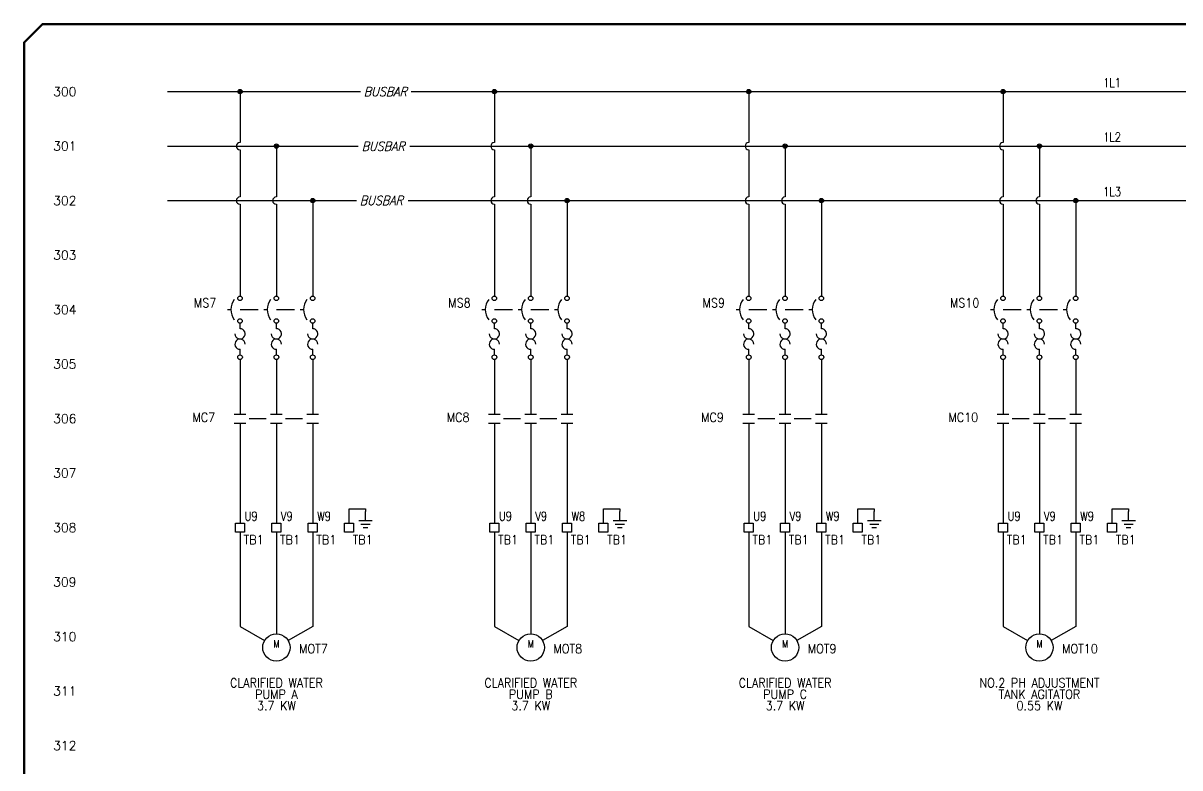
# Model space of a CAD drawing. Header units: inches. Extents: x 0 to 33.5, y 0 to 22.4.
# Drawn here: x 0.02 to 15.93, y 12.19 to 22.44 of the extents above; entities that cross this region are included whole.
import ezdxf
from ezdxf.enums import TextEntityAlignment as Align

# ---------------------------------------------------------------- set-up
doc = ezdxf.new("R2010")
doc.units = ezdxf.units.IN
doc.header["$MEASUREMENT"] = 0
for name, color, linetype in [('DESC', 150, 'Continuous'), ('LINK', 9, 'Continuous'), ('MISC', 7, 'Continuous'), ('SYMS', 7, 'Continuous'), ('TAGS', 150, 'Continuous'), ('TERMS', 123, 'Continuous'), ('TITLE', 7, 'Continuous'), ('WIRENO', 72, 'Continuous'), ('WIRES', 7, 'Continuous')]:
    doc.layers.add(name, color=color, linetype=linetype)
doc.styles.add('ITALIC', font='ITALIC')
doc.styles.add('SIMPLEX', font='SIMPLEX')
doc.styles.get("Standard").update_dxf_attribs({"font": 'arial.ttf'})
doc.styles.add('WD', font='romans.shx')

# ---------------------------------------------------------------- blocks, each defined once
blk = doc.blocks.new('Drawing01')
at = {"layer": 'TITLE', "const_width": 0.0312}
blk.add_lwpolyline([(30.594, 0.281), (30.594, 22.177), (30.344, 22.427), (0.281, 22.427), (0.031, 22.177), (0.031, 0.281), (0.281, 0.031), (30.344, 0.031)], close=True, dxfattribs=at)
at = {"layer": 'TITLE', "color": 1, "style": 'ITALIC'}
for tag, height, p in [('TITLE#1', 0.125, (32.156, 3.406)), ('TITLE#2', 0.125, (32.156, 3.204)), ('TITLE#3', 0.125, (32.156, 3.001)), ('TITLE#4', 0.125, (32.156, 2.799)), ('DWG#', 0.2, (32.156, 0.826))]:
    blk.add_attdef(tag, text='', height=height, dxfattribs=at).set_placement(p, align=Align.CENTER)
at = {"layer": 'TITLE', "color": 1, "style": 'SIMPLEX'}
blk.add_attdef('CAD#', (30.826, 1.958), '', height=0.0938, rotation=90, dxfattribs=at)
at = {"layer": 'TITLE', "color": 1}
for tag, p, height, style in [('ENGINEER', (31.237, 1.958), 0.0938, 'ITALIC'), ('CHKDBY', (32.424, 1.958), 0.0938, 'ITALIC'), ('JOB#', (31.464, 1.644), 0.0938, 'SIMPLEX'), ('DRAWNBY', (32.494, 1.644), 0.0938, 'ITALIC'), ('SCALE', (31.353, 1.344), 0.0938, 'SIMPLEX'), ('DATE', (32.408, 1.344), 0.0938, 'SIMPLEX'), ('SHTS', (32.532, 0.25), 0.2, 'ITALIC')]:
    blk.add_attdef(tag, p, '', height=height, dxfattribs=dict(at, style=style))
at = {"layer": 'TITLE', "color": 1, "style": 'ITALIC'}
blk.add_attdef('SH#', text='', height=0.2, dxfattribs=at).set_placement((31.881, 0.25), align=Align.RIGHT)
at = {"layer": 'TITLE', "color": 7, "flags": 9}
blk.add_attdef('WD_TB', (31.219, 0.031), '', height=0.125, dxfattribs=at)
blk = doc.blocks.new('WD_MLRH')
at = {"style": 'WD'}
blk.add_attdef('RUNGFIRST', text='', height=0.125, dxfattribs=at).set_placement((-0.25, 0), align=Align.MIDDLE_RIGHT)
at = {"style": 'WD', "flags": 1}
for tag, p in [('RUNGHORV', (-0.25, -0.127)), ('RUNGINC', (-0.25, -0.163)), ('WIREMODE', (-0.25, -0.281)), ('RUNGDIST', (-0.25, -0.2)), ('RUNGCNT', (-0.25, -0.237)), ('WIREFMT', (-0.25, -0.321)), ('WIRE-START', (-0.25, -0.356)), ('WIRE-GSUF', (-0.25, -0.396)), ('PH3SPACE', (-0.25, -0.437))]:
    blk.add_attdef(tag, text='', height=0.025, dxfattribs=at).set_placement(p, align=Align.RIGHT)
blk = doc.blocks.new('WDDOT')
for radius in [0.03, 0.0187, 0.00929]:
    blk.add_circle((0, 0), radius)
blk = doc.blocks.new('WD_WNH')
at = {"linetype": 'Continuous', "style": 'WD', "width": 0.8}
blk.add_attdef('WIRENO', text='', height=0.125, dxfattribs=at).set_placement((0, 0.062), align=Align.CENTER)
at = {"style": 'WD', "flags": 1}
for tag, p in [('W01USER', (0, 0.078)), ('W02USER', (0, 0.07)), ('W03USER', (0, 0.062)), ('W04USER', (0, 0.055)), ('W05USER', (0, 0.047)), ('W06USER', (0, 0.039)), ('W07USER', (0, 0.031)), ('W08USER', (0, 0.023)), ('W09USER', (0, 0.016)), ('W10USER', (0, 0.008))]:
    blk.add_attdef(tag, text='', height=0.005, dxfattribs=at).set_placement(p, align=Align.CENTER)
blk = doc.blocks.new('VMO13')
blk.add_circle((0, 0), 0.188)
at = {"style": 'WD'}
for tag, p, width in [('INST', (0.318, 0.263), 0.7), ('LOC', (0.318, 0.094), 0.7), ('TAG1', (0.312, -0.079), 0.9)]:
    blk.add_attdef(tag, p, '', height=0.125, dxfattribs=dict(at, width=width))
at = {"style": 'WD', "flags": 9}
blk.add_attdef('FAMILY', text='', height=0.01, dxfattribs=at).set_placement((-0.005, 0.17), align=Align.CENTER)
at = {"linetype": 'Continuous', "style": 'WD', "flags": 1}
for tag, p in [('CAT', (0, 0.159)), ('MFG', (0, 0.14))]:
    blk.add_attdef(tag, text='', height=0.01, dxfattribs=at).set_placement(p, align=Align.MIDDLE)
at = {"style": 'WD', "flags": 1}
for tag, p in [('X2TERM02', (0, 0.188)), ('X0TERM03', (-0.162, 0.094)), ('X0TERM01', (0.162, 0.094)), ('X0TERM04', (0.133, -0.133))]:
    blk.add_attdef(tag, p, '', height=0.0125, dxfattribs=at)
at = {"style": 'WD'}
for tag, height, width, p in [('RATING1', 0.1, 0.8, (0, 0)), ('DESC1', 0.125, 0.9, (0.001, -0.549)), ('DESC2', 0.125, 0.9, (0.001, -0.706)), ('DESC3', 0.125, 0.9, (0.001, -0.862)), ('RATING3', 0.125, 0.8, (0.001, -1.018)), ('RATING4', 0.125, 0.8, (0.001, -1.174)), ('WDTAGALT', 0.125, 0.7, (0, -1.344))]:
    blk.add_attdef(tag, text='', height=height, dxfattribs=dict(at, width=width)).set_placement(p, align=Align.CENTER)
at = {"linetype": 'Continuous', "style": 'WD', "flags": 9}
blk.add_attdef('ASSYCODE', text='', height=0.01, dxfattribs=at).set_placement((0, 0.125), align=Align.CENTER)
at = {"style": 'WD', "width": 0.8}
blk.add_attdef('RATING2', text='', height=0.1, dxfattribs=at).set_placement((0, -0.031), align=Align.TOP_CENTER)
blk = doc.blocks.new('VCB11TH')
for p, q in [((-0.171, 0), (-0.125, 0)), ((0, -0.264), (0, -0.188)), ((0, -0.623), (0, -0.545))]:
    blk.add_line(p, q)
for centre, radius in [((0, 0.156), 0.0312), ((0, -0.156), 0.0312), ((0, -0.655), 0.0322)]:
    blk.add_circle(centre, radius)
for centre, radius, start, end in [((0.109, 0), 0.234, 143.1301, 216.8699), ((0, -0.334), 0.0703, 180, 90.001), ((0, -0.475), 0.0703, 0.001, 270.002)]:
    blk.add_arc(centre, radius, start, end)
at = {"style": 'WD'}
for tag, width, p in [('INST', 0.7, (-0.328, 0.406)), ('LOC', 0.7, (-0.328, 0.219)), ('TAG1', 0.9, (-0.326, 0.031)), ('RATING1', 0.7, (-0.328, -0.156)), ('DESC1', 0.7, (-0.328, -0.344)), ('DESC2', 0.7, (-0.328, -0.531))]:
    blk.add_attdef(tag, text='', height=0.125, dxfattribs=dict(at, width=width)).set_placement(p, align=Align.RIGHT)
for tag, height, flags, p in [('TERM01', 0.125, 8, (-0.055, 0.238)), ('CONTACT', 0.01, 9, (-0.129, -0.131)), ('FAMILY', 0.01, 9, (-0.142, -0.036)), ('MFG', 0.01, 9, (-0.142, -0.088)), ('CAT', 0.01, 9, (-0.142, -0.073))]:
    blk.add_attdef(tag, text='', height=height, dxfattribs=dict(at, flags=flags)).set_placement(p, align=Align.RIGHT)
at = {"style": 'WD', "flags": 1}
for tag, p in [('X2TERM01', (0, 0.188)), ('X8TERM02', (0, -0.686))]:
    blk.add_attdef(tag, p, '', height=0.0125, dxfattribs=at)
at = {"style": 'WD'}
for tag, p in [('X4LINK', (-0.25, 0)), ('X1LINK', (0, 0))]:
    blk.add_attdef(tag, p, '', height=0.01, dxfattribs=at)
at = {"style": 'WD', "width": 0.7}
blk.add_attdef('XREF', (0.188, -0.062), '', height=0.125, dxfattribs=at)
at = {"style": 'WD', "flags": 9}
blk.add_attdef('ASSYCODE', text='', height=0.01, dxfattribs=at).set_placement((-0.153, -0.106), align=Align.CENTER)
at = {"style": 'WD', "flags": 8}
blk.add_attdef('TERM02', text='', height=0.125, dxfattribs=at).set_placement((-0.041, -0.712), align=Align.TOP_RIGHT)
blk = doc.blocks.new('VCB21TH')
for p, q in [((-0.171, 0), (-0.125, 0)), ((0, -0.264), (0, -0.188)), ((0, -0.623), (0, -0.545))]:
    blk.add_line(p, q)
for centre, radius in [((0, 0.156), 0.0312), ((0, -0.156), 0.0312), ((0, -0.655), 0.0322)]:
    blk.add_circle(centre, radius)
for centre, radius, start, end in [((0.109, 0), 0.234, 143.1301, 216.8699), ((0, -0.334), 0.0703, 180, 90.001), ((0, -0.475), 0.0703, 0.001, 270.002)]:
    blk.add_arc(centre, radius, start, end)
at = {"style": 'WD'}
for tag, width, p in [('INST', 0.7, (-0.332, 0.406)), ('LOC', 0.7, (-0.332, 0.219)), ('TAG2', 0.9, (-0.33, 0.031)), ('RATING1', 0.7, (-0.328, -0.156)), ('DESC1', 0.7, (-0.328, -0.344)), ('DESC2', 0.7, (-0.328, -0.531))]:
    blk.add_attdef(tag, text='', height=0.125, dxfattribs=dict(at, width=width)).set_placement(p, align=Align.RIGHT)
for tag, height, flags, p in [('TERM01', 0.125, 8, (-0.055, 0.238)), ('CONTACT', 0.01, 9, (-0.129, -0.058)), ('FAMILY', 0.01, 9, (-0.142, -0.036))]:
    blk.add_attdef(tag, text='', height=height, dxfattribs=dict(at, flags=flags)).set_placement(p, align=Align.RIGHT)
at = {"style": 'WD', "flags": 1}
for tag, p in [('X2TERM01', (0, 0.188)), ('X8TERM02', (0, -0.686))]:
    blk.add_attdef(tag, p, '', height=0.0125, dxfattribs=at)
at = {"style": 'WD'}
for tag, p in [('X4LINK', (-0.25, 0)), ('X1LINK', (0, 0))]:
    blk.add_attdef(tag, p, '', height=0.01, dxfattribs=at)
at = {"style": 'WD', "width": 0.7}
blk.add_attdef('XREF', (0.188, -0.062), '', height=0.125, dxfattribs=at)
at = {"style": 'WD', "flags": 8}
blk.add_attdef('TERM02', text='', height=0.125, dxfattribs=at).set_placement((-0.041, -0.712), align=Align.TOP_RIGHT)
blk = doc.blocks.new('VMS21')
for p, q in [((-0.08, 0.062), (0.08, 0.062)), ((-0.08, -0.062), (0.08, -0.062))]:
    blk.add_line(p, q)
at = {"style": 'WD'}
for tag, width, p in [('INST', 0.7, (-0.344, 0.312)), ('LOC', 0.7, (-0.344, 0.125)), ('TAG2', 0.9, (-0.342, -0.045)), ('XREF', 0.7, (-0.34, -0.219)), ('DESC1', 0.7, (-0.34, -0.406)), ('DESC2', 0.7, (-0.34, -0.594)), ('DESC3', 0.7, (-0.34, -0.781))]:
    blk.add_attdef(tag, text='', height=0.125, dxfattribs=dict(at, width=width)).set_placement(p, align=Align.RIGHT)
at = {"style": 'WD', "width": 0.9, "flags": 8}
blk.add_attdef('TERM01', text='', height=0.125, dxfattribs=at).set_placement((-0.031, 0.125), align=Align.RIGHT)
at = {"style": 'WD'}
for tag, p, height, flags in [('FAMILY', (-0.181, 0.003), 0.01, 9), ('X2TERM01', (0, 0.062), 0.0125, 1), ('CONTACT', (-0.181, -0.014), 0.01, 1), ('X8TERM02', (0, -0.062), 0.0125, 1)]:
    blk.add_attdef(tag, p, '', height=height, dxfattribs=dict(at, flags=flags))
for tag, p in [('X4LINK', (-0.141, 0)), ('X1LINK', (0.125, 0))]:
    blk.add_attdef(tag, p, '', height=0.01, dxfattribs=at)
at = {"style": 'WD', "width": 0.9, "flags": 8}
blk.add_attdef('TERM02', text='', height=0.125, dxfattribs=at).set_placement((-0.031, -0.125), align=Align.TOP_RIGHT)
blk = doc.blocks.new('VT0001')
for p, q in [((-0.062, 0.062), (0.062, 0.062)), ((-0.062, -0.062), (-0.062, 0.062)), ((0.062, 0.062), (0.062, -0.062)), ((0.062, -0.062), (-0.062, -0.062))]:
    blk.add_line(p, q)
at = {"style": 'WD'}
for tag, p, width in [('INST', (0.062, 0.42), 0.7), ('LOC', (0.062, 0.25), 0.7), ('DESC1', (0.05, -0.385), 0.8)]:
    blk.add_attdef(tag, p, '', height=0.125, dxfattribs=dict(at, width=width))
at = {"linetype": 'Continuous', "style": 'WD'}
for tag, p, height, width, flags in [('TERM01', (0.062, 0.094), 0.125, 0.8, 8), ('TAGSTRIP', (0.05, -0.229), 0.125, 0.9, 8), ('CAT', (0.213, -0.406), 0.109, 0.8, 1), ('DESC2', (0.05, -0.541), 0.125, 0.8, 8), ('DESC3', (0.05, -0.698), 0.125, 0.8, 8)]:
    blk.add_attdef(tag, p, '', height=height, dxfattribs=dict(at, width=width, flags=flags))
at = {"style": 'WD', "flags": 1}
for tag, p, height in [('X4TERM01', (-0.062, 0), 0.0125), ('X4TERMDESC01', (-0.055, -0.023), 0.025), ('X2TERMDESC01', (-0.006, 0.029), 0.025), ('STRIPSEQ', (0, 0), 0.00125), ('X2TERM01', (0, 0.062), 0.0125), ('X2PIN01', (0.033, 0.084), 0.0125), ('X1TERMDESC01', (0.039, 0.007), 0.025), ('X1TERM01', (0.062, 0), 0.0125), ('X1PIN01', (0.087, 0.016), 0.0125), ('X4PIN01', (-0.114, -0.038), 0.0125), ('LINKTERM', (0, -0.002), 0.00125), ('X8TERM01', (0, -0.062), 0.0125), ('X8TERMDESC01', (0, -0.054), 0.025), ('X8PIN01', (0.026, -0.096), 0.0125)]:
    blk.add_attdef(tag, p, '', height=height, dxfattribs=at)
at = {"linetype": 'Continuous', "style": 'WD', "width": 0.8, "flags": 1}
blk.add_attdef('MFG', text='', height=0.109, dxfattribs=at).set_placement((0.088, -0.406), align=Align.RIGHT)
at = {"style": 'WD', "width": 0.7, "flags": 1}
blk.add_attdef('ASSYCODE', (0.062, -0.281), '', height=0.01, dxfattribs=at)
blk = doc.blocks.new('HT0001')
for p, q in [((-0.062, 0.062), (0.062, 0.062)), ((-0.062, -0.062), (-0.062, 0.062)), ((0.062, 0.062), (0.062, -0.062)), ((0.062, -0.062), (-0.062, -0.062))]:
    blk.add_line(p, q)
at = {"style": 'WD'}
for tag, p, width in [('INST', (0.062, 0.42), 0.7), ('LOC', (0.062, 0.25), 0.7), ('DESC1', (0.05, -0.385), 0.8)]:
    blk.add_attdef(tag, p, '', height=0.125, dxfattribs=dict(at, width=width))
at = {"linetype": 'Continuous', "style": 'WD'}
for tag, p, height, width, flags in [('TERM01', (0.062, 0.094), 0.125, 0.8, 8), ('TAGSTRIP', (0.05, -0.229), 0.125, 0.9, 8), ('CAT', (0.213, -0.406), 0.109, 0.8, 1), ('DESC2', (0.05, -0.541), 0.125, 0.8, 8), ('DESC3', (0.05, -0.698), 0.125, 0.8, 8)]:
    blk.add_attdef(tag, p, '', height=height, dxfattribs=dict(at, width=width, flags=flags))
at = {"style": 'WD', "flags": 1}
for tag, p, height in [('X4TERM01', (-0.062, 0), 0.0125), ('X4TERMDESC01', (-0.055, -0.023), 0.025), ('X2TERMDESC01', (-0.006, 0.029), 0.025), ('STRIPSEQ', (0, 0), 0.00125), ('X2TERM01', (0, 0.062), 0.0125), ('X2PIN01', (0.033, 0.084), 0.0125), ('X1TERMDESC01', (0.039, 0.007), 0.025), ('X1TERM01', (0.062, 0), 0.0125), ('X1PIN01', (0.087, 0.016), 0.0125), ('X4PIN01', (-0.114, -0.038), 0.0125), ('LINKTERM', (0, -0.002), 0.00125), ('X8TERM01', (0, -0.062), 0.0125), ('X8TERMDESC01', (0, -0.054), 0.025), ('X8PIN01', (0.026, -0.096), 0.0125)]:
    blk.add_attdef(tag, p, '', height=height, dxfattribs=at)
at = {"linetype": 'Continuous', "style": 'WD', "width": 0.8, "flags": 1}
blk.add_attdef('MFG', text='', height=0.109, dxfattribs=at).set_placement((0.088, -0.406), align=Align.RIGHT)
at = {"style": 'WD', "width": 0.7, "flags": 1}
blk.add_attdef('ASSYCODE', (0.062, -0.281), '', height=0.01, dxfattribs=at)
blk = doc.blocks.new('VGND2')
for p, q in [((0, -0.125), (0, 0)), ((0.09375, -0.125), (-0.09375, -0.125)), ((-0.0625, -0.171875), (0.0625, -0.171875)), ((-0.03125, -0.21875), (0.03125, -0.21875))]:
    blk.add_line(p, q)
at = {"style": 'WD', "width": 0.8}
for tag, p in [('INST', (0.15625, 0.125)), ('LOC', (0.15625, -0.03125)), ('TAG1', (0.15625, -0.1875)), ('DESC1', (0.15625, -0.34375)), ('DESC2', (0.15625, -0.5))]:
    blk.add_attdef(tag, text='', height=0.125, dxfattribs=at).set_placement(p, align=Align.MIDDLE_LEFT)
at = {"style": 'WD', "flags": 1}
for tag in ['ASSYCODE', 'X2TERM01', 'CAT', 'FAMILY', 'MFG']:
    blk.add_attdef(tag, (0, 0), '', height=0.01, dxfattribs=at)
blk = doc.blocks.new('HT0_LGENERIC')
at = {"style": 'WD', "oblique": 15, "width": 0.9}
blk.add_attdef('COLOR', text='', height=0.125, dxfattribs=at).set_placement((0, 0), align=Align.MIDDLE_CENTER)
at = {"color": 7, "style": 'WD'}
for tag, p in [('X4_TINY_DOT_DONT_REMOVE', (-0.125, 0)), ('X1_TINY_DOT_DONT_REMOVE', (0.125, 0))]:
    blk.add_attdef(tag, p, '', height=0.0001, dxfattribs=at)
at = {"style": 'WD', "flags": 1}
for tag, p in [('X4TERM01', (-0.125, 0)), ('X1TERM01', (0.125, 0))]:
    blk.add_attdef(tag, p, '', height=0.01, dxfattribs=at)

msp = doc.modelspace()

# ---------------------------------------------------------------- linework, layer by layer
at = {"layer": 'LINK'}
for points in [[(3, 18.5), (3.25, 18.5)], [(3.5, 18.5), (3.75, 18.5)], [(6.5, 18.5), (6.75, 18.5)], [(7, 18.5), (7.25, 18.5)], [(10, 18.5), (10.25, 18.5)], [(10.5, 18.5), (10.75, 18.5)], [(13.5, 18.5), (13.75, 18.5)], [(14, 18.5), (14.25, 18.5)], [(3.125, 17), (3.359, 17)], [(3.625, 17), (3.859, 17)], [(6.625, 17), (6.859, 17)], [(7.125, 17), (7.359, 17)], [(10.125, 17), (10.359, 17)], [(10.625, 17), (10.859, 17)], [(13.625, 17), (13.859, 17)], [(14.125, 17), (14.359, 17)]]:
    msp.add_lwpolyline(points, dxfattribs=at)
at = {"layer": 'WIRES'}
for p, q in [((2, 21.5), (4.66, 21.5)), ((3, 21.5), (3, 20.8)), ((5.353, 21.5), (28, 21.5)), ((6.5, 21.5), (6.5, 20.8)), ((10, 21.5), (10, 20.8)), ((13.5, 21.5), (13.5, 20.8)), ((2, 20.75), (4.628, 20.75)), ((3, 20.7), (3, 20.05)), ((3.5, 20.75), (3.5, 20.05)), ((5.339, 20.75), (28, 20.75)), ((6.5, 20.7), (6.5, 20.05)), ((7, 20.75), (7, 20.05)), ((10, 20.7), (10, 20.05)), ((10.5, 20.75), (10.5, 20.05)), ((13.5, 20.7), (13.5, 20.05)), ((14, 20.75), (14, 20.05)), ((2, 20), (4.603, 20)), ((3, 19.95), (3, 18.688)), ((3.5, 19.95), (3.5, 18.688)), ((4, 20), (4, 18.688)), ((5.314, 20), (28, 20)), ((6.5, 19.95), (6.5, 18.688)), ((7, 19.95), (7, 18.688)), ((7.5, 20), (7.5, 18.688)), ((10, 19.95), (10, 18.688)), ((10.5, 19.95), (10.5, 18.688)), ((11, 20), (11, 18.688)), ((13.5, 19.95), (13.5, 18.688)), ((14, 19.95), (14, 18.688)), ((14.5, 20), (14.5, 18.688)), ((3, 17.814), (3, 17.062)), ((3.5, 17.814), (3.5, 17.062)), ((4, 17.814), (4, 17.062)), ((6.5, 17.814), (6.5, 17.062)), ((7, 17.814), (7, 17.062)), ((7.5, 17.814), (7.5, 17.062)), ((10, 17.814), (10, 17.062)), ((10.5, 17.814), (10.5, 17.062)), ((11, 17.814), (11, 17.062)), ((13.5, 17.814), (13.5, 17.062)), ((14, 17.814), (14, 17.062)), ((14.5, 17.814), (14.5, 17.062)), ((3, 16.938), (3, 15.562)), ((3.5, 16.938), (3.5, 15.562)), ((4, 16.938), (4, 15.562)), ((6.5, 16.938), (6.5, 15.562)), ((7, 16.938), (7, 15.562)), ((7.5, 16.938), (7.5, 15.562)), ((10, 16.938), (10, 15.562)), ((10.5, 16.938), (10.5, 15.562)), ((11, 16.938), (11, 15.562)), ((13.5, 16.938), (13.5, 15.562)), ((14, 16.938), (14, 15.562)), ((14.5, 16.938), (14.5, 15.562)), ((4.5, 15.562), (4.5, 15.757)), ((4.5, 15.757), (4.727, 15.757)), ((4.727, 15.757), (4.727, 15.72)), ((8, 15.562), (8, 15.757)), ((8, 15.757), (8.227, 15.757)), ((8.227, 15.757), (8.227, 15.72)), ((11.5, 15.562), (11.5, 15.757)), ((11.5, 15.757), (11.727, 15.757)), ((11.727, 15.757), (11.727, 15.72)), ((15, 15.562), (15, 15.757)), ((15, 15.757), (15.227, 15.757)), ((15.227, 15.757), (15.227, 15.72)), ((3, 15.438), (3, 14.139)), ((3.5, 15.438), (3.5, 14.037)), ((4, 15.438), (4, 14.139)), ((6.5, 15.438), (6.5, 14.139)), ((7, 15.438), (7, 14.037)), ((7.5, 15.438), (7.5, 14.139)), ((10, 15.438), (10, 14.139)), ((10.5, 15.438), (10.5, 14.037)), ((11, 15.438), (11, 14.139)), ((13.5, 15.438), (13.5, 14.139)), ((14, 15.438), (14, 14.037)), ((14.5, 15.438), (14.5, 14.139)), ((3, 14.139), (3.338, 13.944)), ((4, 14.139), (3.662, 13.944)), ((6.5, 14.139), (6.838, 13.944)), ((7.5, 14.139), (7.162, 13.944)), ((10, 14.139), (10.338, 13.944)), ((11, 14.139), (10.662, 13.944)), ((13.5, 14.139), (13.838, 13.944)), ((14.5, 14.139), (14.162, 13.944))]:
    msp.add_line(p, q, dxfattribs=at)
for centre in [(3, 20.75), (6.5, 20.75), (10, 20.75), (13.5, 20.75), (3, 20), (3.5, 20), (6.5, 20), (7, 20), (10, 20), (10.5, 20), (13.5, 20), (14, 20)]:
    msp.add_arc(centre, 0.05, 90, 270, dxfattribs=at)

# ---------------------------------------------------------------- block references
msp.add_blockref('Drawing01', (0, 0))
msp.add_blockref('WD_MLRH', (1, 21.5)).add_auto_attribs({'RUNGFIRST': '300'})
at = {"layer": 'SYMS'}
for name, p in [('WDDOT', (3, 21.5)), ('WDDOT', (6.5, 21.5)), ('WDDOT', (10, 21.5)), ('WDDOT', (13.5, 21.5)), ('WDDOT', (3.5, 20.75)), ('WDDOT', (7, 20.75)), ('WDDOT', (10.5, 20.75)), ('WDDOT', (14, 20.75)), ('WDDOT', (4, 20)), ('WDDOT', (7.5, 20)), ('WDDOT', (11, 20)), ('WDDOT', (14.5, 20)), ('VCB21TH', (3.5, 18.5)), ('VCB21TH', (4, 18.5)), ('VCB21TH', (7, 18.5)), ('VCB21TH', (7.5, 18.5)), ('VCB21TH', (10.5, 18.5)), ('VCB21TH', (11, 18.5)), ('VCB21TH', (14, 18.5)), ('VCB21TH', (14.5, 18.5)), ('VMS21', (3.5, 17)), ('VMS21', (4, 17)), ('VMS21', (7, 17)), ('VMS21', (7.5, 17)), ('VMS21', (10.5, 17)), ('VMS21', (11, 17)), ('VMS21', (14, 17)), ('VMS21', (14.5, 17)), ('VGND2', (4.727, 15.72)), ('VGND2', (8.227, 15.72)), ('VGND2', (11.727, 15.72)), ('VGND2', (15.227, 15.72))]:
    msp.add_blockref(name, p, dxfattribs=at)
ref = msp.add_blockref('HT0_LGENERIC', (5, 21.5), dxfattribs=at)
ref.add_attrib('X1_TINY_DOT_DONT_REMOVE', '.', (5.369, 21.5), dxfattribs={"layer": 'MISC', "color": 7, "height": 0.0001, "style": 'WD'})
ref.add_attrib('X4_TINY_DOT_DONT_REMOVE', '.', (4.658, 21.5), dxfattribs={"layer": 'MISC', "color": 7, "height": 0.0001, "style": 'WD'})
ref.add_attrib('COLOR', 'BUSBAR', dxfattribs={"layer": 'MISC', "height": 0.125, "style": 'WD', "oblique": 15, "width": 0.9}).set_placement((5, 21.5), align=Align.MIDDLE_CENTER)
ref = msp.add_blockref('HT0_LGENERIC', (4.97, 20.748), dxfattribs=at)
ref.add_attrib('X1_TINY_DOT_DONT_REMOVE', '.', (5.339, 20.748), dxfattribs={"layer": 'MISC', "color": 7, "height": 0.0001, "style": 'WD'})
ref.add_attrib('X4_TINY_DOT_DONT_REMOVE', '.', (4.628, 20.748), dxfattribs={"layer": 'MISC', "color": 7, "height": 0.0001, "style": 'WD'})
ref.add_attrib('COLOR', 'BUSBAR', dxfattribs={"layer": 'MISC', "height": 0.125, "style": 'WD', "oblique": 15, "width": 0.9}).set_placement((4.97, 20.748), align=Align.MIDDLE_CENTER)
ref = msp.add_blockref('HT0_LGENERIC', (4.945, 20.002), dxfattribs=at)
ref.add_attrib('X1_TINY_DOT_DONT_REMOVE', '.', (5.314, 20.002), dxfattribs={"layer": 'MISC', "color": 7, "height": 0.0001, "style": 'WD'})
ref.add_attrib('X4_TINY_DOT_DONT_REMOVE', '.', (4.603, 20.002), dxfattribs={"layer": 'MISC', "color": 7, "height": 0.0001, "style": 'WD'})
ref.add_attrib('COLOR', 'BUSBAR', dxfattribs={"layer": 'MISC', "height": 0.125, "style": 'WD', "oblique": 15, "width": 0.9}).set_placement((4.945, 20.002), align=Align.MIDDLE_CENTER)
ref = msp.add_blockref('VCB11TH', (3, 18.5), dxfattribs=at)
ref.add_attrib('TAG1', 'MS7', dxfattribs={"layer": 'TAGS', "height": 0.125, "style": 'WD', "width": 0.9}).set_placement((2.674, 18.531), align=Align.RIGHT)
ref = msp.add_blockref('VCB11TH', (6.5, 18.5), dxfattribs=at)
ref.add_attrib('TAG1', 'MS8', dxfattribs={"layer": 'TAGS', "height": 0.125, "style": 'WD', "width": 0.9}).set_placement((6.174, 18.531), align=Align.RIGHT)
ref = msp.add_blockref('VCB11TH', (10, 18.5), dxfattribs=at)
ref.add_attrib('TAG1', 'MS9', dxfattribs={"layer": 'TAGS', "height": 0.125, "style": 'WD', "width": 0.9}).set_placement((9.674, 18.531), align=Align.RIGHT)
ref = msp.add_blockref('VCB11TH', (13.5, 18.5), dxfattribs=at)
ref.add_attrib('TAG1', 'MS10', dxfattribs={"layer": 'TAGS', "height": 0.125, "style": 'WD', "width": 0.9}).set_placement((13.174, 18.531), align=Align.RIGHT)
ref = msp.add_blockref('VMS21', (3, 17), dxfattribs=at)
ref.add_attrib('TAG2', 'MC7', dxfattribs={"layer": 'TAGS', "height": 0.125, "style": 'WD', "width": 0.9}).set_placement((2.658, 16.955), align=Align.RIGHT)
ref = msp.add_blockref('VMS21', (6.5, 17), dxfattribs=at)
ref.add_attrib('TAG2', 'MC8', dxfattribs={"layer": 'TAGS', "height": 0.125, "style": 'WD', "width": 0.9}).set_placement((6.158, 16.955), align=Align.RIGHT)
ref = msp.add_blockref('VMS21', (10, 17), dxfattribs=at)
ref.add_attrib('TAG2', 'MC9', dxfattribs={"layer": 'TAGS', "height": 0.125, "style": 'WD', "width": 0.9}).set_placement((9.658, 16.955), align=Align.RIGHT)
ref = msp.add_blockref('VMS21', (13.5, 17), dxfattribs=at)
ref.add_attrib('TAG2', 'MC10', dxfattribs={"layer": 'TAGS', "height": 0.125, "style": 'WD', "width": 0.9}).set_placement((13.158, 16.955), align=Align.RIGHT)
ref = msp.add_blockref('VT0001', (3, 15.5), dxfattribs=at)
ref.add_attrib('TERM01', 'U9', (3.062, 15.594), dxfattribs={"layer": 'TERMS', "linetype": 'Continuous', "height": 0.125, "style": 'WD', "width": 0.8, "flags": 8})
ref.add_attrib('TAGSTRIP', 'TB1', (3.05, 15.271), dxfattribs={"layer": 'TAGS', "linetype": 'Continuous', "height": 0.125, "style": 'WD', "width": 0.9, "flags": 8})
ref = msp.add_blockref('VT0001', (3.5, 15.5), dxfattribs=at)
ref.add_attrib('TERM01', 'V9', (3.562, 15.594), dxfattribs={"layer": 'TERMS', "linetype": 'Continuous', "height": 0.125, "style": 'WD', "width": 0.8, "flags": 8})
ref.add_attrib('TAGSTRIP', 'TB1', (3.55, 15.271), dxfattribs={"layer": 'TAGS', "linetype": 'Continuous', "height": 0.125, "style": 'WD', "width": 0.9, "flags": 8})
ref = msp.add_blockref('VT0001', (4, 15.5), dxfattribs=at)
ref.add_attrib('TERM01', 'W9', (4.062, 15.594), dxfattribs={"layer": 'TERMS', "linetype": 'Continuous', "height": 0.125, "style": 'WD', "width": 0.8, "flags": 8})
ref.add_attrib('TAGSTRIP', 'TB1', (4.05, 15.271), dxfattribs={"layer": 'TAGS', "linetype": 'Continuous', "height": 0.125, "style": 'WD', "width": 0.9, "flags": 8})
ref = msp.add_blockref('VT0001', (6.5, 15.5), dxfattribs=at)
ref.add_attrib('TERM01', 'U9', (6.562, 15.594), dxfattribs={"layer": 'TERMS', "linetype": 'Continuous', "height": 0.125, "style": 'WD', "width": 0.8, "flags": 8})
ref.add_attrib('TAGSTRIP', 'TB1', (6.55, 15.271), dxfattribs={"layer": 'TAGS', "linetype": 'Continuous', "height": 0.125, "style": 'WD', "width": 0.9, "flags": 8})
ref = msp.add_blockref('VT0001', (7, 15.5), dxfattribs=at)
ref.add_attrib('TERM01', 'V9', (7.062, 15.594), dxfattribs={"layer": 'TERMS', "linetype": 'Continuous', "height": 0.125, "style": 'WD', "width": 0.8, "flags": 8})
ref.add_attrib('TAGSTRIP', 'TB1', (7.05, 15.271), dxfattribs={"layer": 'TAGS', "linetype": 'Continuous', "height": 0.125, "style": 'WD', "width": 0.9, "flags": 8})
ref = msp.add_blockref('VT0001', (7.5, 15.5), dxfattribs=at)
ref.add_attrib('TERM01', 'W8', (7.562, 15.594), dxfattribs={"layer": 'TERMS', "linetype": 'Continuous', "height": 0.125, "style": 'WD', "width": 0.8, "flags": 8})
ref.add_attrib('TAGSTRIP', 'TB1', (7.55, 15.271), dxfattribs={"layer": 'TAGS', "linetype": 'Continuous', "height": 0.125, "style": 'WD', "width": 0.9, "flags": 8})
ref = msp.add_blockref('VT0001', (10, 15.5), dxfattribs=at)
ref.add_attrib('TERM01', 'U9', (10.062, 15.594), dxfattribs={"layer": 'TERMS', "linetype": 'Continuous', "height": 0.125, "style": 'WD', "width": 0.8, "flags": 8})
ref.add_attrib('TAGSTRIP', 'TB1', (10.05, 15.271), dxfattribs={"layer": 'TAGS', "linetype": 'Continuous', "height": 0.125, "style": 'WD', "width": 0.9, "flags": 8})
ref = msp.add_blockref('VT0001', (10.5, 15.5), dxfattribs=at)
ref.add_attrib('TERM01', 'V9', (10.562, 15.594), dxfattribs={"layer": 'TERMS', "linetype": 'Continuous', "height": 0.125, "style": 'WD', "width": 0.8, "flags": 8})
ref.add_attrib('TAGSTRIP', 'TB1', (10.55, 15.271), dxfattribs={"layer": 'TAGS', "linetype": 'Continuous', "height": 0.125, "style": 'WD', "width": 0.9, "flags": 8})
ref = msp.add_blockref('VT0001', (11, 15.5), dxfattribs=at)
ref.add_attrib('TERM01', 'W9', (11.062, 15.594), dxfattribs={"layer": 'TERMS', "linetype": 'Continuous', "height": 0.125, "style": 'WD', "width": 0.8, "flags": 8})
ref.add_attrib('TAGSTRIP', 'TB1', (11.05, 15.271), dxfattribs={"layer": 'TAGS', "linetype": 'Continuous', "height": 0.125, "style": 'WD', "width": 0.9, "flags": 8})
ref = msp.add_blockref('VT0001', (13.5, 15.5), dxfattribs=at)
ref.add_attrib('TERM01', 'U9', (13.562, 15.594), dxfattribs={"layer": 'TERMS', "linetype": 'Continuous', "height": 0.125, "style": 'WD', "width": 0.8, "flags": 8})
ref.add_attrib('TAGSTRIP', 'TB1', (13.55, 15.271), dxfattribs={"layer": 'TAGS', "linetype": 'Continuous', "height": 0.125, "style": 'WD', "width": 0.9, "flags": 8})
ref = msp.add_blockref('VT0001', (14, 15.5), dxfattribs=at)
ref.add_attrib('TERM01', 'V9', (14.062, 15.594), dxfattribs={"layer": 'TERMS', "linetype": 'Continuous', "height": 0.125, "style": 'WD', "width": 0.8, "flags": 8})
ref.add_attrib('TAGSTRIP', 'TB1', (14.05, 15.271), dxfattribs={"layer": 'TAGS', "linetype": 'Continuous', "height": 0.125, "style": 'WD', "width": 0.9, "flags": 8})
ref = msp.add_blockref('VT0001', (14.5, 15.5), dxfattribs=at)
ref.add_attrib('TERM01', 'W9', (14.562, 15.594), dxfattribs={"layer": 'TERMS', "linetype": 'Continuous', "height": 0.125, "style": 'WD', "width": 0.8, "flags": 8})
ref.add_attrib('TAGSTRIP', 'TB1', (14.55, 15.271), dxfattribs={"layer": 'TAGS', "linetype": 'Continuous', "height": 0.125, "style": 'WD', "width": 0.9, "flags": 8})
ref = msp.add_blockref('HT0001', (4.5, 15.5), dxfattribs=at)
ref.add_attrib('TAGSTRIP', 'TB1', (4.55, 15.271), dxfattribs={"layer": 'TAGS', "linetype": 'Continuous', "height": 0.125, "style": 'WD', "width": 0.9, "flags": 8})
ref = msp.add_blockref('HT0001', (8, 15.5), dxfattribs=at)
ref.add_attrib('TAGSTRIP', 'TB1', (8.05, 15.271), dxfattribs={"layer": 'TAGS', "linetype": 'Continuous', "height": 0.125, "style": 'WD', "width": 0.9, "flags": 8})
ref = msp.add_blockref('HT0001', (11.5, 15.5), dxfattribs=at)
ref.add_attrib('TAGSTRIP', 'TB1', (11.55, 15.271), dxfattribs={"layer": 'TAGS', "linetype": 'Continuous', "height": 0.125, "style": 'WD', "width": 0.9, "flags": 8})
ref = msp.add_blockref('HT0001', (15, 15.5), dxfattribs=at)
ref.add_attrib('TAGSTRIP', 'TB1', (15.05, 15.271), dxfattribs={"layer": 'TAGS', "linetype": 'Continuous', "height": 0.125, "style": 'WD', "width": 0.9, "flags": 8})
ref = msp.add_blockref('VMO13', (3.5, 13.85), dxfattribs=at)
ref.add_attrib('DESC3', '3.7 KW', dxfattribs={"layer": 'DESC', "height": 0.125, "style": 'WD', "width": 0.9}).set_placement((3.501, 12.988), align=Align.CENTER)
ref.add_attrib('RATING1', 'M', dxfattribs={"layer": 'MISC', "height": 0.1, "style": 'WD', "width": 0.8}).set_placement((3.5, 13.85), align=Align.CENTER)
ref.add_attrib('DESC1', 'CLARIFIED WATER', dxfattribs={"layer": 'DESC', "height": 0.125, "style": 'WD', "width": 0.9}).set_placement((3.501, 13.301), align=Align.CENTER)
ref.add_attrib('DESC2', 'PUMP A', dxfattribs={"layer": 'DESC', "height": 0.125, "style": 'WD', "width": 0.9}).set_placement((3.501, 13.144), align=Align.CENTER)
ref.add_attrib('TAG1', 'MOT7', (3.812, 13.771), dxfattribs={"layer": 'TAGS', "height": 0.125, "style": 'WD', "width": 0.9})
ref = msp.add_blockref('VMO13', (7, 13.85), dxfattribs=at)
ref.add_attrib('DESC3', '3.7 KW', dxfattribs={"layer": 'DESC', "height": 0.125, "style": 'WD', "width": 0.9}).set_placement((7.001, 12.988), align=Align.CENTER)
ref.add_attrib('RATING1', 'M', dxfattribs={"layer": 'MISC', "height": 0.1, "style": 'WD', "width": 0.8}).set_placement((7, 13.85), align=Align.CENTER)
ref.add_attrib('DESC1', 'CLARIFIED WATER', dxfattribs={"layer": 'DESC', "height": 0.125, "style": 'WD', "width": 0.9}).set_placement((7.001, 13.301), align=Align.CENTER)
ref.add_attrib('DESC2', 'PUMP B', dxfattribs={"layer": 'DESC', "height": 0.125, "style": 'WD', "width": 0.9}).set_placement((7.001, 13.144), align=Align.CENTER)
ref.add_attrib('TAG1', 'MOT8', (7.312, 13.771), dxfattribs={"layer": 'TAGS', "height": 0.125, "style": 'WD', "width": 0.9})
ref = msp.add_blockref('VMO13', (10.5, 13.85), dxfattribs=at)
ref.add_attrib('DESC3', '3.7 KW', dxfattribs={"layer": 'DESC', "height": 0.125, "style": 'WD', "width": 0.9}).set_placement((10.501, 12.988), align=Align.CENTER)
ref.add_attrib('RATING1', 'M', dxfattribs={"layer": 'MISC', "height": 0.1, "style": 'WD', "width": 0.8}).set_placement((10.5, 13.85), align=Align.CENTER)
ref.add_attrib('DESC1', 'CLARIFIED WATER', dxfattribs={"layer": 'DESC', "height": 0.125, "style": 'WD', "width": 0.9}).set_placement((10.501, 13.301), align=Align.CENTER)
ref.add_attrib('DESC2', 'PUMP C', dxfattribs={"layer": 'DESC', "height": 0.125, "style": 'WD', "width": 0.9}).set_placement((10.501, 13.144), align=Align.CENTER)
ref.add_attrib('TAG1', 'MOT9', (10.812, 13.771), dxfattribs={"layer": 'TAGS', "height": 0.125, "style": 'WD', "width": 0.9})
ref = msp.add_blockref('VMO13', (14, 13.85), dxfattribs=at)
ref.add_attrib('DESC3', '0.55 KW', dxfattribs={"layer": 'DESC', "height": 0.125, "style": 'WD', "width": 0.9}).set_placement((14.001, 12.988), align=Align.CENTER)
ref.add_attrib('RATING1', 'M', dxfattribs={"layer": 'MISC', "height": 0.1, "style": 'WD', "width": 0.8}).set_placement((14, 13.85), align=Align.CENTER)
ref.add_attrib('DESC1', 'NO.2 PH ADJUSTMENT', dxfattribs={"layer": 'DESC', "height": 0.125, "style": 'WD', "width": 0.9}).set_placement((14.001, 13.301), align=Align.CENTER)
ref.add_attrib('DESC2', 'TANK AGITATOR', dxfattribs={"layer": 'DESC', "height": 0.125, "style": 'WD', "width": 0.9}).set_placement((14.001, 13.144), align=Align.CENTER)
ref.add_attrib('TAG1', 'MOT10', (14.312, 13.771), dxfattribs={"layer": 'TAGS', "height": 0.125, "style": 'WD', "width": 0.9})
at = {"layer": 'WIRENO'}
ref = msp.add_blockref('WD_WNH', (15, 21.5), dxfattribs=at)
ref.add_attrib('WIRENO', '1L1', dxfattribs={"linetype": 'Continuous', "height": 0.125, "style": 'WD', "width": 0.8}).set_placement((15, 21.562), align=Align.CENTER)
ref = msp.add_blockref('WD_WNH', (15, 20.75), dxfattribs=at)
ref.add_attrib('WIRENO', '1L2', dxfattribs={"linetype": 'Continuous', "height": 0.125, "style": 'WD', "width": 0.8}).set_placement((15, 20.812), align=Align.CENTER)
ref = msp.add_blockref('WD_WNH', (15, 20), dxfattribs=at)
ref.add_attrib('WIRENO', '1L3', dxfattribs={"linetype": 'Continuous', "height": 0.125, "style": 'WD', "width": 0.8}).set_placement((15, 20.062), align=Align.CENTER)

# ---------------------------------------------------------------- texts
at = {"style": 'WD'}
for s, p in [('301', (0.75, 20.75)), ('302', (0.75, 20)), ('303', (0.75, 19.25)), ('304', (0.75, 18.5)), ('305', (0.75, 17.75)), ('306', (0.75, 17)), ('307', (0.75, 16.25)), ('308', (0.75, 15.5)), ('309', (0.75, 14.75)), ('310', (0.75, 14)), ('311', (0.75, 13.25)), ('312', (0.75, 12.5))]:
    msp.add_text(s, height=0.125, dxfattribs=at).set_placement(p, align=Align.MIDDLE_RIGHT)

doc.saveas('drawing.dxf')
